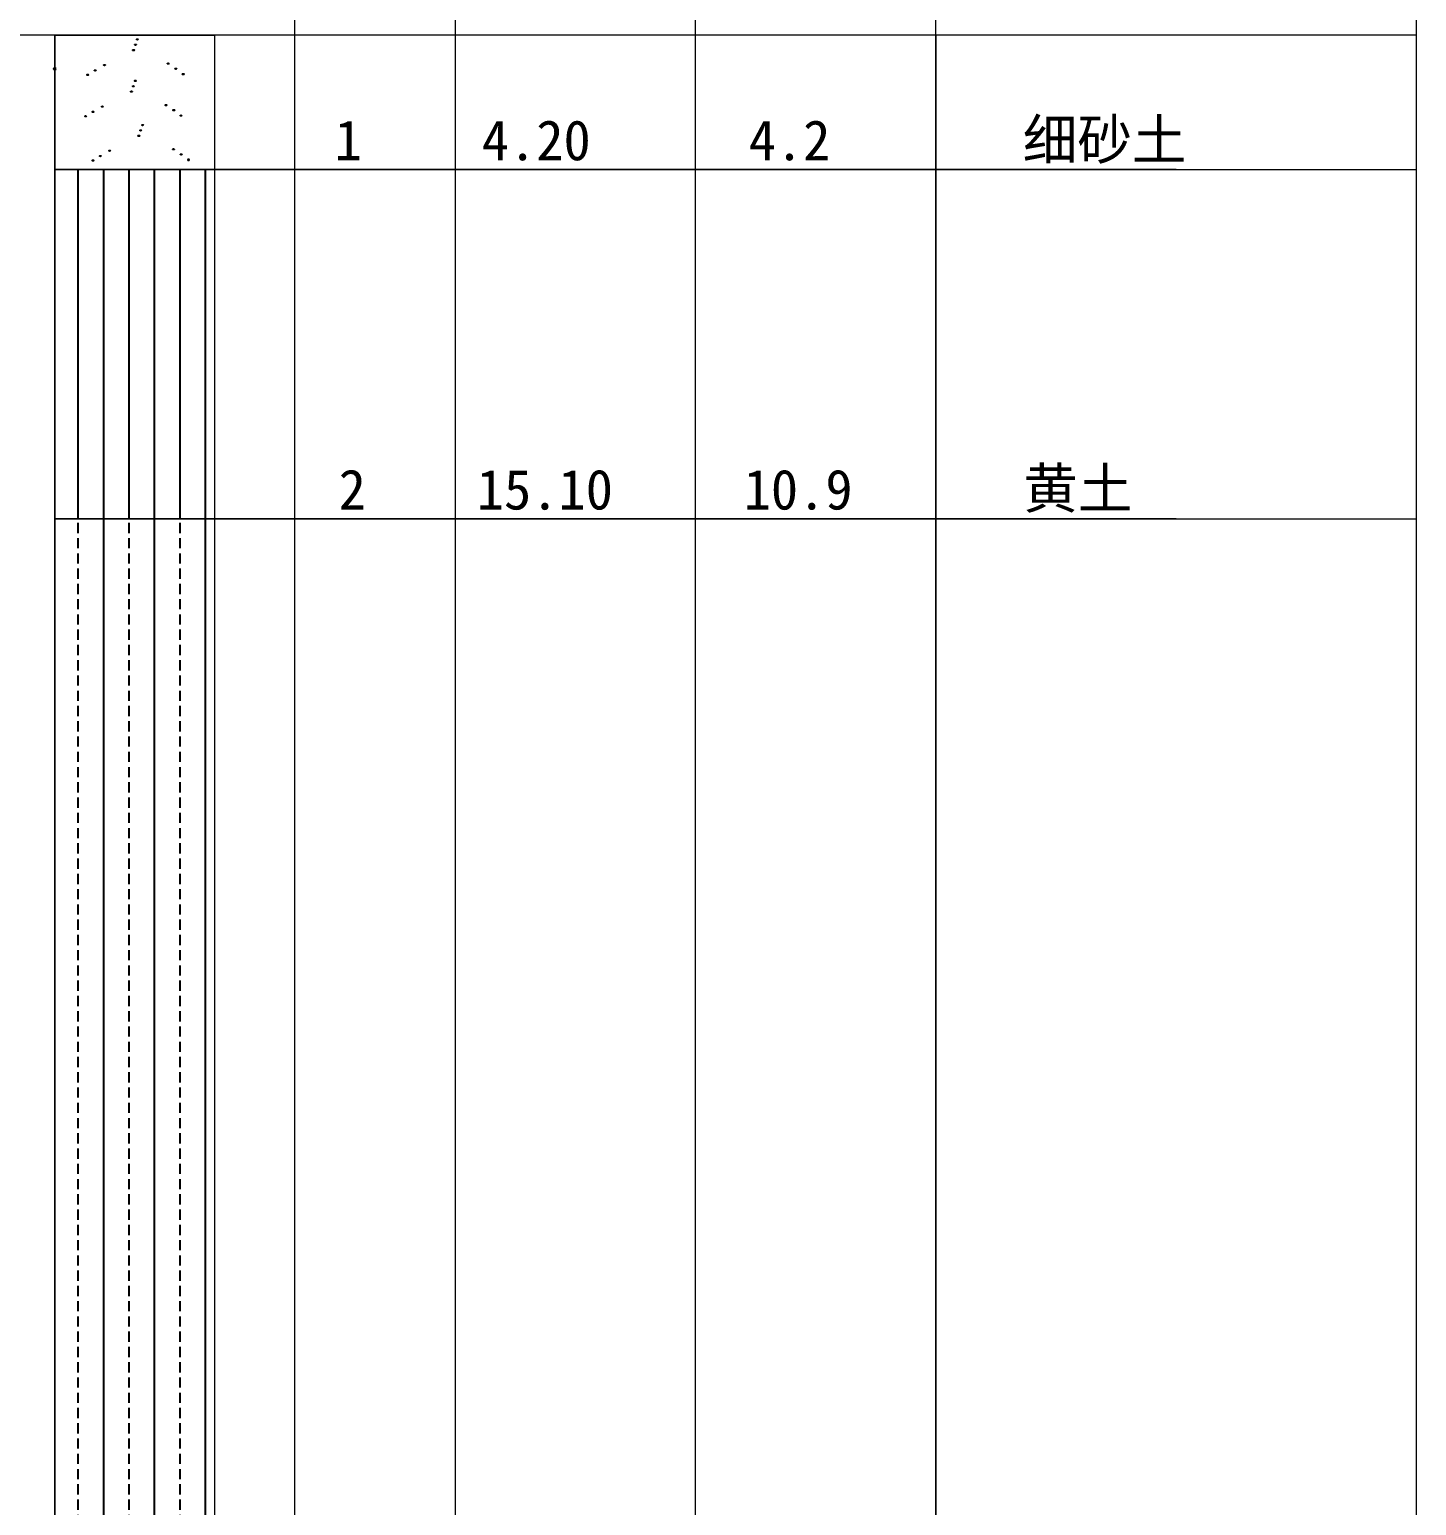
# Model space of a CAD drawing. Header units: millimetres. Extents: x -182 to 395, y -757 to 122.
# Drawn here: x -121.8 to -35.2, y -81 to 11.2 of the extents above; entities that cross this region are included whole.
import ezdxf

# ---------------------------------------------------------------- set-up
doc = ezdxf.new("R2010")
doc.units = ezdxf.units.MM
for name, color, linetype in [('111WT', 7, 'Continuous'), ('KY2WL', 7, 'Continuous'), ('KY6WL', 7, 'Continuous'), ('TREE_LAYER', 7, 'Continuous')]:
    doc.layers.add(name, color=color, linetype=linetype)
doc.styles.get("Standard").update_dxf_attribs({"font": ''})
doc.styles.get('Standard').set_extended_font_data('SimSun')

msp = doc.modelspace()

# ---------------------------------------------------------------- hatches: boundary and pattern name
at = {"lineweight": -3}
h = msp.add_hatch(dxfattribs=at)
h.set_pattern_fill('LINE', color=256, scale=0.2, angle=90, style=0)
h.set_pattern_definition([(90, (-2930.216, -667.9701), (-1.5875, 4e-17), [])])
h.paths.add_polyline_path([(-120.228, 2.412), (-120.228, -19.388), (-110.228, -19.388), (-110.228, 2.412)])
h = msp.add_hatch(dxfattribs=at)
h.set_pattern_fill('BRASS', color=256, scale=0.2, angle=90, style=0)
h.set_pattern_definition([(90, (-2930.216, -667.97), (-3.175, 8e-17), []), (90, (-2931.8035, -667.97), (-3.175, 8e-17), [0.635, -0.3175])])
h.paths.add_polyline_path([(-110.228, -19.388), (-120.228, -19.388), (-120.228, -153.688), (-110.228, -153.688)])
at = {"layer": 'KY2WL'}
h = msp.add_hatch(color=256, dxfattribs=at)
edge = h.paths.add_edge_path()
edge.add_ellipse((-115.183, 10.207), major_axis=(-0.05, 0), ratio=0.4, start_angle=180, end_angle=360)
edge.add_ellipse((-115.183, 10.207), major_axis=(-0.05, 0), ratio=0.4, start_angle=0, end_angle=180)
h = msp.add_hatch(color=256, dxfattribs=at)
edge = h.paths.add_edge_path()
edge.add_ellipse((-115.068, 10.543), major_axis=(-0.05, 0), ratio=0.4, start_angle=180, end_angle=360)
edge.add_ellipse((-115.068, 10.543), major_axis=(-0.05, 0), ratio=0.4, start_angle=0, end_angle=180)
h = msp.add_hatch(color=256, dxfattribs=at)
edge = h.paths.add_edge_path()
edge.add_ellipse((-115.305, 9.871), major_axis=(-0.05, 0), ratio=0.4, start_angle=180, end_angle=360)
edge.add_ellipse((-115.305, 9.871), major_axis=(-0.05, 0), ratio=0.4, start_angle=0, end_angle=180)
h = msp.add_hatch(color=256, dxfattribs=at)
edge = h.paths.add_edge_path()
edge.add_ellipse((-118.166, 8.331), major_axis=(-0.05, 0), ratio=0.4, start_angle=180, end_angle=360)
edge.add_ellipse((-118.166, 8.331), major_axis=(-0.05, 0), ratio=0.4, start_angle=0, end_angle=180)
h = msp.add_hatch(color=256, dxfattribs=at)
edge = h.paths.add_edge_path()
edge.add_ellipse((-117.701, 8.605), major_axis=(-0.05, 0), ratio=0.4, start_angle=180, end_angle=360)
edge.add_ellipse((-117.701, 8.605), major_axis=(-0.05, 0), ratio=0.4, start_angle=0, end_angle=180)
h = msp.add_hatch(color=256, dxfattribs=at)
edge = h.paths.add_edge_path()
edge.add_ellipse((-117.118, 8.938), major_axis=(0.05, 0), ratio=0.4, start_angle=0, end_angle=180)
edge.add_ellipse((-117.118, 8.938), major_axis=(0.05, 0), ratio=0.4, start_angle=180, end_angle=360)
h = msp.add_hatch(color=256, dxfattribs=at)
edge = h.paths.add_edge_path()
edge.add_ellipse((-113.141, 9.027), major_axis=(0.05, 0), ratio=0.4, start_angle=0, end_angle=180)
edge.add_ellipse((-113.141, 9.027), major_axis=(0.05, 0), ratio=0.4, start_angle=180, end_angle=360)
h = msp.add_hatch(color=256, dxfattribs=at)
edge = h.paths.add_edge_path()
edge.add_ellipse((-112.663, 8.711), major_axis=(-0.05, 0), ratio=0.4, start_angle=180, end_angle=360)
edge.add_ellipse((-112.663, 8.711), major_axis=(-0.05, 0), ratio=0.4, start_angle=0, end_angle=180)
h = msp.add_hatch(color=256, dxfattribs=at)
edge = h.paths.add_edge_path()
edge.add_ellipse((-112.205, 8.371), major_axis=(0.05, 0), ratio=0.4, start_angle=0, end_angle=180)
edge.add_ellipse((-112.205, 8.371), major_axis=(0.05, 0), ratio=0.4, start_angle=180, end_angle=360)
h = msp.add_hatch(color=256, dxfattribs=at)
edge = h.paths.add_edge_path()
edge.add_ellipse((-115.314, 7.617), major_axis=(-0.05, 0), ratio=0.4, start_angle=180, end_angle=360)
edge.add_ellipse((-115.314, 7.617), major_axis=(-0.05, 0), ratio=0.4, start_angle=0, end_angle=180)
h = msp.add_hatch(color=256, dxfattribs=at)
edge = h.paths.add_edge_path()
edge.add_ellipse((-115.199, 7.954), major_axis=(-0.05, 0), ratio=0.4, start_angle=180, end_angle=360)
edge.add_ellipse((-115.199, 7.954), major_axis=(-0.05, 0), ratio=0.4, start_angle=0, end_angle=180)
h = msp.add_hatch(color=256, dxfattribs=at)
edge = h.paths.add_edge_path()
edge.add_ellipse((-115.436, 7.281), major_axis=(-0.05, 0), ratio=0.4, start_angle=180, end_angle=360)
edge.add_ellipse((-115.436, 7.281), major_axis=(-0.05, 0), ratio=0.4, start_angle=0, end_angle=180)
h = msp.add_hatch(color=256, dxfattribs=at)
edge = h.paths.add_edge_path()
edge.add_ellipse((-113.273, 6.438), major_axis=(0.05, 0), ratio=0.4, start_angle=0, end_angle=180)
edge.add_ellipse((-113.273, 6.438), major_axis=(0.05, 0), ratio=0.4, start_angle=180, end_angle=360)
h = msp.add_hatch(color=256, dxfattribs=at)
edge = h.paths.add_edge_path()
edge.add_ellipse((-118.298, 5.741), major_axis=(-0.05, 0), ratio=0.4, start_angle=180, end_angle=360)
edge.add_ellipse((-118.298, 5.741), major_axis=(-0.05, 0), ratio=0.4, start_angle=0, end_angle=180)
h = msp.add_hatch(color=256, dxfattribs=at)
edge = h.paths.add_edge_path()
edge.add_ellipse((-117.832, 6.016), major_axis=(-0.05, 0), ratio=0.4, start_angle=180, end_angle=360)
edge.add_ellipse((-117.832, 6.016), major_axis=(-0.05, 0), ratio=0.4, start_angle=0, end_angle=180)
h = msp.add_hatch(color=256, dxfattribs=at)
edge = h.paths.add_edge_path()
edge.add_ellipse((-117.25, 6.348), major_axis=(0.05, 0), ratio=0.4, start_angle=0, end_angle=180)
edge.add_ellipse((-117.25, 6.348), major_axis=(0.05, 0), ratio=0.4, start_angle=180, end_angle=360)
h = msp.add_hatch(color=256, dxfattribs=at)
edge = h.paths.add_edge_path()
edge.add_ellipse((-112.794, 6.122), major_axis=(-0.05, 0), ratio=0.4, start_angle=180, end_angle=360)
edge.add_ellipse((-112.794, 6.122), major_axis=(-0.05, 0), ratio=0.4, start_angle=0, end_angle=180)
h = msp.add_hatch(color=256, dxfattribs=at)
edge = h.paths.add_edge_path()
edge.add_ellipse((-112.337, 5.781), major_axis=(0.05, 0), ratio=0.4, start_angle=0, end_angle=180)
edge.add_ellipse((-112.337, 5.781), major_axis=(0.05, 0), ratio=0.4, start_angle=180, end_angle=360)
h = msp.add_hatch(color=256, dxfattribs=at)
edge = h.paths.add_edge_path()
edge.add_ellipse((-114.854, 4.86), major_axis=(0.05, 0), ratio=0.4, start_angle=0, end_angle=180)
edge.add_ellipse((-114.854, 4.86), major_axis=(0.05, 0), ratio=0.4, start_angle=180, end_angle=360)
h = msp.add_hatch(color=256, dxfattribs=at)
edge = h.paths.add_edge_path()
edge.add_ellipse((-114.739, 5.196), major_axis=(0.05, 0), ratio=0.4, start_angle=0, end_angle=180)
edge.add_ellipse((-114.739, 5.196), major_axis=(0.05, 0), ratio=0.4, start_angle=180, end_angle=360)
h = msp.add_hatch(color=256, dxfattribs=at)
edge = h.paths.add_edge_path()
edge.add_ellipse((-114.976, 4.524), major_axis=(-0.05, 0), ratio=0.4, start_angle=180, end_angle=360)
edge.add_ellipse((-114.976, 4.524), major_axis=(-0.05, 0), ratio=0.4, start_angle=0, end_angle=180)
h = msp.add_hatch(color=256, dxfattribs=at)
edge = h.paths.add_edge_path()
edge.add_ellipse((-112.812, 3.68), major_axis=(-0.05, 0), ratio=0.4, start_angle=180, end_angle=360)
edge.add_ellipse((-112.812, 3.68), major_axis=(-0.05, 0), ratio=0.4, start_angle=0, end_angle=180)
h = msp.add_hatch(color=256, dxfattribs=at)
edge = h.paths.add_edge_path()
edge.add_ellipse((-117.837, 2.984), major_axis=(-0.05, 0), ratio=0.4, start_angle=180, end_angle=360)
edge.add_ellipse((-117.837, 2.984), major_axis=(-0.05, 0), ratio=0.4, start_angle=0, end_angle=180)
h = msp.add_hatch(color=256, dxfattribs=at)
edge = h.paths.add_edge_path()
edge.add_ellipse((-117.372, 3.259), major_axis=(0.05, 0), ratio=0.4, start_angle=0, end_angle=180)
edge.add_ellipse((-117.372, 3.259), major_axis=(0.05, 0), ratio=0.4, start_angle=180, end_angle=360)
h = msp.add_hatch(color=256, dxfattribs=at)
edge = h.paths.add_edge_path()
edge.add_ellipse((-116.789, 3.591), major_axis=(0.05, 0), ratio=0.4, start_angle=0, end_angle=180)
edge.add_ellipse((-116.789, 3.591), major_axis=(0.05, 0), ratio=0.4, start_angle=180, end_angle=360)
h = msp.add_hatch(color=256, dxfattribs=at)
edge = h.paths.add_edge_path()
edge.add_ellipse((-112.334, 3.365), major_axis=(-0.05, 0), ratio=0.4, start_angle=180, end_angle=360)
edge.add_ellipse((-112.334, 3.365), major_axis=(-0.05, 0), ratio=0.4, start_angle=0, end_angle=180)
h = msp.add_hatch(color=256, dxfattribs=at)
edge = h.paths.add_edge_path()
edge.add_ellipse((-111.876, 3.024), major_axis=(-0.05, 0), ratio=0.4, start_angle=180, end_angle=360)
edge.add_ellipse((-111.876, 3.024), major_axis=(-0.05, 0), ratio=0.4, start_angle=0, end_angle=180)

# ---------------------------------------------------------------- linework, layer by layer
at = {"lineweight": 20}
for p, q in [((-120.228, 10.812), (-120.228, -302.248)), ((-110.228, -100.788), (-110.228, 10.812)), ((-65.228, 10.812), (-65.228, -376.548))]:
    msp.add_line(p, q, dxfattribs=at)
at = {"layer": 'KY2WL', "lineweight": 20}
for p, q in [((-35.228, 10.812), (-160.289, 10.812)), ((-120.228, 10.812), (-110.228, 10.812)), ((-120.228, 2.412), (-35.228, 2.412)), ((-109.228, 2.412), (-120.228, 2.412)), ((-50.228, 2.412), (-109.228, 2.412)), ((-120.228, -19.388), (-35.228, -19.388)), ((-109.228, -19.388), (-120.228, -19.388)), ((-50.228, -19.388), (-109.228, -19.388))]:
    msp.add_line(p, q, dxfattribs=at)
at = {"layer": 'KY2WL'}
for centre in [(-115.183, 10.207), (-115.068, 10.543), (-115.314, 7.617), (-115.199, 7.954), (-111.876, 3.024)]:
    msp.add_ellipse(centre, major_axis=(-0.05, 0), ratio=0.4, start_param=3.141593, end_param=9.424778, dxfattribs=at)
for centre in [(-115.305, 9.871), (-118.166, 8.331), (-117.701, 8.605), (-117.118, 8.938), (-113.141, 9.027), (-112.663, 8.711), (-112.205, 8.371), (-115.436, 7.281), (-113.273, 6.438), (-118.298, 5.741), (-117.832, 6.016), (-117.25, 6.348), (-112.794, 6.122), (-112.337, 5.781), (-114.854, 4.86), (-114.739, 5.196), (-114.976, 4.524), (-112.812, 3.68), (-117.837, 2.984), (-117.372, 3.259), (-116.789, 3.591), (-112.334, 3.365)]:
    msp.add_ellipse(centre, major_axis=(0.05, 0), ratio=0.4, dxfattribs=at)
at = {"layer": 'KY6WL', "lineweight": 20}
for p, q in [((-105.228, -376.548), (-105.228, 30.812)), ((-95.228, 30.812), (-95.228, -376.548)), ((-80.228, -376.548), (-80.228, 30.812)), ((-65.228, -376.548), (-65.228, 30.812)), ((-35.228, -376.548), (-35.228, 30.812)), ((-120.228, -376.548), (-120.228, 10.812)), ((-110.228, -376.548), (-110.228, 10.812))]:
    msp.add_line(p, q, dxfattribs=at)
at = {"layer": 'TREE_LAYER'}
msp.add_ellipse((-120.215, 8.704, 0.8), major_axis=(-0.09, 0), ratio=0.4, start_param=3.141593, end_param=9.424778, dxfattribs=at)
msp.add_ellipse((-120.215, 8.704, 0.8), major_axis=(-0.09, 0), ratio=0.4, start_param=3.141593, end_param=9.424778, dxfattribs=at)

# ---------------------------------------------------------------- texts
at = {"layer": '111WT'}
for s, p in [('细砂土', (-59.806, 3.037)), ('1', (-102.755, 2.998)), ('4.20', (-93.57, 2.998)), ('4.2', (-76.911, 2.998)), ('2', (-102.504, -18.802)), ('15.10', (-93.883, -18.802)), ('10.9', (-77.224, -18.802)), ('黄土', (-59.775, -18.726))]:
    msp.add_text(s, height=2.5, dxfattribs=at).set_placement(p)

doc.saveas('drawing.dxf')
